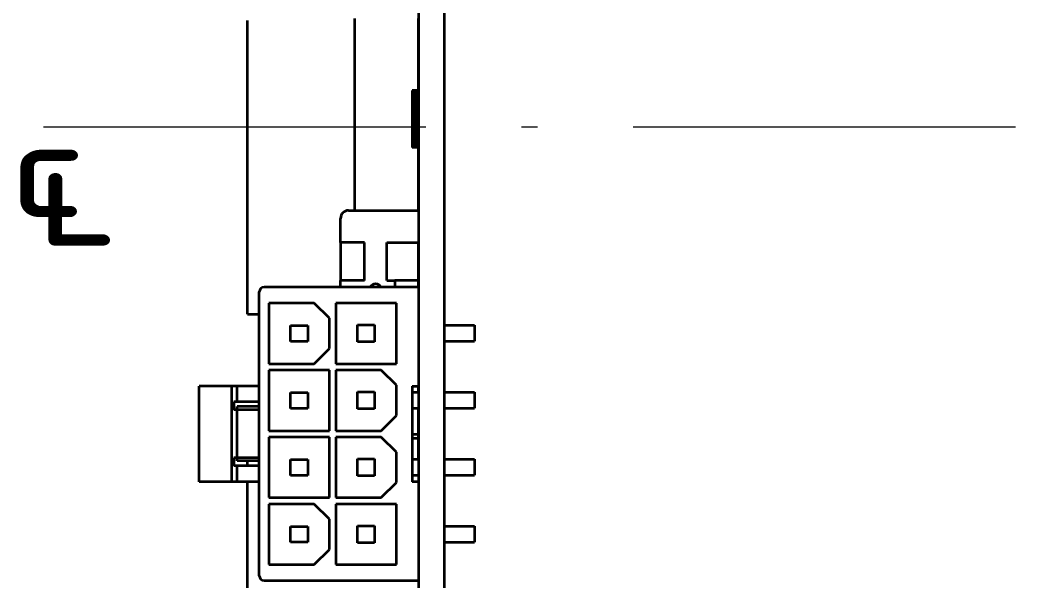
# Model space of a CAD drawing. Extents: x 23 to 417, y 3 to 294.
# Drawn here: x 179.66 to 211.71, y 110.83 to 128.4 of the extents above; entities that cross this region are included whole.
import ezdxf
from ezdxf.enums import TextEntityAlignment as Align

# ---------------------------------------------------------------- set-up
doc = ezdxf.new("R2010")
doc.units = 0
doc.linetypes.add('DASHDOT', pattern=[18.5, 12, -3, 0.5, -3])
doc.layers.get('0').update_dxf_attribs({"lineweight": 13})
doc.styles.add('GDT', font='gdt.shx')

# ---------------------------------------------------------------- blocks, each defined once
blk = doc.blocks.new('BLOCK3496')
at = {"color": 7, "lineweight": 13, "style": 'GDT'}
blk.add_text('q', height=7, dxfattribs=at).set_placement((-40, -7.7), (-34.867, -7.7), align=Align.FIT)
blk = doc.blocks.new('BLOCK3500')
at = {"color": 7, "lineweight": 35}
for p, q in [((-14.25, 48.3), (-14.25, -50.2)), ((-12.65, 48.3), (-12.65, -50.2))]:
    blk.add_line(p, q, dxfattribs=at)
at = {"color": 7, "lineweight": 35, "ltscale": 0.301}
blk.add_line((-18.25, -6.2), (-18.25, 5.84), dxfattribs=at)
at = {"color": 7, "lineweight": 35, "ltscale": 0.11277}
blk.add_line((-14.25, 1.329), (-14.25, 5.84), dxfattribs=at)
at = {"color": 7, "lineweight": 35, "ltscale": 0.460471}
blk.add_line((-25, -12.7), (-25, 5.719), dxfattribs=at)
at = {"color": 7, "lineweight": 35, "ltscale": 3.09e-05}
blk.add_line((-14.65, 1.329), (-14.65, 1.328), dxfattribs=at)
at = {"color": 7, "lineweight": 35, "ltscale": 0.01}
for p, q in [((-14.25, 1.329), (-14.65, 1.329)), ((-14.25, 1.329), (-14.65, 1.329)), ((-14.25, 1.328), (-14.65, 1.328)), ((-14.25, 1.324), (-14.65, 1.324)), ((-14.25, 1.318), (-14.65, 1.318)), ((-14.25, 1.309), (-14.65, 1.309)), ((-14.25, 1.298), (-14.65, 1.298)), ((-14.25, 1.285), (-14.65, 1.285)), ((-14.25, 1.269), (-14.65, 1.269)), ((-14.25, 1.25), (-14.65, 1.25)), ((-14.25, 1.229), (-14.65, 1.229)), ((-14.25, 1.206), (-14.65, 1.206)), ((-14.25, 1.181), (-14.65, 1.181)), ((-14.25, 1.153), (-14.65, 1.153)), ((-14.25, 1.124), (-14.65, 1.124)), ((-14.25, 1.093), (-14.65, 1.093)), ((-14.25, 1.061), (-14.65, 1.061)), ((-14.25, 1.026), (-14.65, 1.026)), ((-14.25, 0.99), (-14.65, 0.99)), ((-14.25, 0.952), (-14.65, 0.952)), ((-14.25, 0.912), (-14.65, 0.912)), ((-14.25, 0.871), (-14.65, 0.871)), ((-14.25, 0.828), (-14.65, 0.828)), ((-14.25, 0.785), (-14.65, 0.785)), ((-14.25, 0.741), (-14.65, 0.741)), ((-14.25, 0.696), (-14.65, 0.696)), ((-14.25, 0.652), (-14.65, 0.652)), ((-14.25, 0.606), (-14.65, 0.606)), ((-14.25, 0.56), (-14.65, 0.56)), ((-14.25, 0.514), (-14.65, 0.514)), ((-14.25, 0.467), (-14.65, 0.467)), ((-14.25, 0.419), (-14.65, 0.419)), ((-14.25, 0.374), (-14.65, 0.374)), ((-14.25, 0.33), (-14.65, 0.33)), ((-14.25, 0.287), (-14.65, 0.287)), ((-14.25, 0.244), (-14.65, 0.244)), ((-14.25, 0.203), (-14.65, 0.203)), ((-14.25, 0.162), (-14.65, 0.162)), ((-14.25, 0.122), (-14.65, 0.122)), ((-14.25, 0.082), (-14.65, 0.082)), ((-14.25, 0.044), (-14.65, 0.044)), ((-14.25, 0.006), (-14.65, 0.006)), ((-14.25, -0.03), (-14.65, -0.03)), ((-14.25, -0.065), (-14.65, -0.065)), ((-14.25, -0.099), (-14.65, -0.099)), ((-14.25, -0.13), (-14.65, -0.13)), ((-14.25, -0.161), (-14.65, -0.161)), ((-14.25, -0.19), (-14.65, -0.19)), ((-14.25, -0.217), (-14.65, -0.217)), ((-14.25, -0.243), (-14.65, -0.243)), ((-14.25, -0.267), (-14.65, -0.267)), ((-14.25, -0.29), (-14.65, -0.29)), ((-14.25, -0.306), (-14.65, -0.306)), ((-14.25, -0.325), (-14.65, -0.325)), ((-14.25, -0.347), (-14.65, -0.347)), ((-14.25, -0.372), (-14.65, -0.372)), ((-14.25, -0.4), (-14.65, -0.4)), ((-14.25, -0.431), (-14.65, -0.431)), ((-14.25, -0.465), (-14.65, -0.465)), ((-14.25, -0.503), (-14.65, -0.503)), ((-14.25, -0.543), (-14.65, -0.543)), ((-14.25, -0.587), (-14.65, -0.587)), ((-14.25, -0.633), (-14.65, -0.633)), ((-14.25, -0.682), (-14.65, -0.682)), ((-14.25, -0.733), (-14.65, -0.733)), ((-14.25, -0.786), (-14.65, -0.786)), ((-14.25, -0.841), (-14.65, -0.841)), ((-14.25, -0.899), (-14.65, -0.899)), ((-14.25, -0.958), (-14.65, -0.958)), ((-14.25, -1.021), (-14.65, -1.021)), ((-14.25, -1.085), (-14.65, -1.085)), ((-14.25, -1.152), (-14.65, -1.152)), ((-14.25, -1.242), (-14.65, -1.242)), ((-14.25, -1.329), (-14.65, -1.329)), ((-14.25, -1.414), (-14.65, -1.414)), ((-14.25, -1.496), (-14.65, -1.496)), ((-14.25, -1.575), (-14.65, -1.575)), ((-14.25, -1.651), (-14.65, -1.651)), ((-14.25, -1.725), (-14.65, -1.725)), ((-14.25, -1.796), (-14.65, -1.796)), ((-14.25, -1.864), (-14.65, -1.864)), ((-14.25, -1.929), (-14.65, -1.929)), ((-14.25, -1.989), (-14.65, -1.989)), ((-14.25, -2.043), (-14.65, -2.043)), ((-14.25, -2.091), (-14.65, -2.091)), ((-14.25, -2.133), (-14.65, -2.133)), ((-14.25, -2.168), (-14.65, -2.168)), ((-14.25, -2.196), (-14.65, -2.196)), ((-14.25, -2.219), (-14.65, -2.219)), ((-14.25, -2.235), (-14.65, -2.235)), ((-14.25, -2.244), (-14.65, -2.244)), ((-14.25, -2.247), (-14.65, -2.247)), ((-14.65, -17.216), (-14.25, -17.216)), ((-14.65, -17.6), (-14.25, -17.6)), ((-14.65, -17.6), (-14.25, -17.6)), ((-14.65, -18.6), (-14.25, -18.6)), ((-14.25, -20.25), (-14.65, -20.25)), ((-14.65, -21.8), (-14.25, -21.8)), ((-14.65, -21.8), (-14.25, -21.8)), ((-14.65, -22.8), (-14.25, -22.8)), ((-14.25, -23.216), (-14.65, -23.216))]:
    blk.add_line(p, q, dxfattribs=at)
at = {"color": 7, "lineweight": 35, "ltscale": 9.23e-05}
blk.add_line((-14.65, 1.328), (-14.65, 1.324), dxfattribs=at)
at = {"color": 7, "lineweight": 35, "ltscale": 0.00015335}
blk.add_line((-14.65, 1.324), (-14.65, 1.318), dxfattribs=at)
at = {"color": 7, "lineweight": 35, "ltscale": 0.00021515}
blk.add_line((-14.65, 1.318), (-14.65, 1.309), dxfattribs=at)
at = {"color": 7, "lineweight": 35, "ltscale": 0.00027695}
blk.add_line((-14.65, 1.309), (-14.65, 1.298), dxfattribs=at)
at = {"color": 7, "lineweight": 35, "ltscale": 0.000337975}
blk.add_line((-14.65, 1.298), (-14.65, 1.285), dxfattribs=at)
at = {"color": 7, "lineweight": 35, "ltscale": 0.0003998}
blk.add_line((-14.65, 1.285), (-14.65, 1.269), dxfattribs=at)
at = {"color": 7, "lineweight": 35, "ltscale": 0.0004608}
blk.add_line((-14.65, 1.269), (-14.65, 1.25), dxfattribs=at)
at = {"color": 7, "lineweight": 35, "ltscale": 0.000522625}
blk.add_line((-14.65, 1.25), (-14.65, 1.229), dxfattribs=at)
at = {"color": 7, "lineweight": 35, "ltscale": 0.000584025}
blk.add_line((-14.65, 1.229), (-14.65, 1.206), dxfattribs=at)
at = {"color": 7, "lineweight": 35, "ltscale": 0.00063705}
blk.add_line((-14.65, 1.206), (-14.65, 1.181), dxfattribs=at)
at = {"color": 7, "lineweight": 35, "ltscale": 0.000682075}
blk.add_line((-14.65, 1.181), (-14.65, 1.153), dxfattribs=at)
at = {"color": 7, "lineweight": 35, "ltscale": 0.0007267}
blk.add_line((-14.65, 1.153), (-14.65, 1.124), dxfattribs=at)
at = {"color": 7, "lineweight": 35, "ltscale": 0.000771325}
blk.add_line((-14.65, 1.124), (-14.65, 1.093), dxfattribs=at)
at = {"color": 7, "lineweight": 35, "ltscale": 0.00081635}
blk.add_line((-14.65, 1.093), (-14.65, 1.061), dxfattribs=at)
at = {"color": 7, "lineweight": 35, "ltscale": 0.000860975}
blk.add_line((-14.65, 1.061), (-14.65, 1.026), dxfattribs=at)
at = {"color": 7, "lineweight": 35, "ltscale": 0.0009056}
blk.add_line((-14.65, 1.026), (-14.65, 0.99), dxfattribs=at)
at = {"color": 7, "lineweight": 35, "ltscale": 0.000950625}
blk.add_line((-14.65, 0.99), (-14.65, 0.952), dxfattribs=at)
at = {"color": 7, "lineweight": 35, "ltscale": 0.00099525}
blk.add_line((-14.65, 0.952), (-14.65, 0.912), dxfattribs=at)
at = {"color": 7, "lineweight": 35, "ltscale": 0.00104}
blk.add_line((-14.65, 0.912), (-14.65, 0.871), dxfattribs=at)
at = {"color": 7, "lineweight": 35, "ltscale": 0.001069}
blk.add_line((-14.65, 0.871), (-14.65, 0.828), dxfattribs=at)
at = {"color": 7, "lineweight": 35, "ltscale": 0.001082}
blk.add_line((-14.65, 0.828), (-14.65, 0.785), dxfattribs=at)
at = {"color": 7, "lineweight": 35, "ltscale": 0.000906}
blk.add_line((-14.65, 0.785), (-14.65, 0.749), dxfattribs=at)
at = {"color": 7, "lineweight": 35, "ltscale": 0.001095}
blk.add_line((-14.65, 0.785), (-14.65, 0.741), dxfattribs=at)
at = {"color": 7, "lineweight": 35, "ltscale": 0.001109}
blk.add_line((-14.65, 0.741), (-14.65, 0.696), dxfattribs=at)
at = {"color": 7, "lineweight": 35, "ltscale": 0.001122}
blk.add_line((-14.65, 0.696), (-14.65, 0.652), dxfattribs=at)
at = {"color": 7, "lineweight": 35, "ltscale": 0.001134}
blk.add_line((-14.65, 0.652), (-14.65, 0.606), dxfattribs=at)
at = {"color": 7, "lineweight": 35, "ltscale": 0.001148}
blk.add_line((-14.65, 0.606), (-14.65, 0.56), dxfattribs=at)
at = {"color": 7, "lineweight": 35, "ltscale": 0.001161}
blk.add_line((-14.65, 0.56), (-14.65, 0.514), dxfattribs=at)
at = {"color": 7, "lineweight": 35, "ltscale": 0.001174}
blk.add_line((-14.65, 0.514), (-14.65, 0.467), dxfattribs=at)
at = {"color": 7, "lineweight": 35, "ltscale": 0.001187}
blk.add_line((-14.65, 0.467), (-14.65, 0.419), dxfattribs=at)
at = {"color": 7, "lineweight": 35, "ltscale": 0.001124}
blk.add_line((-14.65, 0.419), (-14.65, 0.374), dxfattribs=at)
at = {"color": 7, "lineweight": 35, "ltscale": 0.001104}
blk.add_line((-14.65, 0.374), (-14.65, 0.33), dxfattribs=at)
at = {"color": 7, "lineweight": 35, "ltscale": 0.001083}
blk.add_line((-14.65, 0.33), (-14.65, 0.287), dxfattribs=at)
at = {"color": 7, "lineweight": 35, "ltscale": 0.001063}
blk.add_line((-14.65, 0.287), (-14.65, 0.244), dxfattribs=at)
at = {"color": 7, "lineweight": 35, "ltscale": 0.001043}
blk.add_line((-14.65, 0.244), (-14.65, 0.203), dxfattribs=at)
at = {"color": 7, "lineweight": 35, "ltscale": 0.001022}
blk.add_line((-14.65, 0.203), (-14.65, 0.162), dxfattribs=at)
at = {"color": 7, "lineweight": 35, "ltscale": 0.001002}
blk.add_line((-14.65, 0.162), (-14.65, 0.122), dxfattribs=at)
at = {"color": 7, "lineweight": 35, "ltscale": 0.0009819}
blk.add_line((-14.65, 0.122), (-14.65, 0.082), dxfattribs=at)
at = {"color": 7, "lineweight": 35, "ltscale": 0.000961675}
blk.add_line((-14.65, 0.082), (-14.65, 0.044), dxfattribs=at)
at = {"color": 7, "lineweight": 35, "ltscale": 0.0009411}
blk.add_line((-14.65, 0.044), (-14.65, 0.006), dxfattribs=at)
at = {"color": 7, "lineweight": 35, "ltscale": 0.000912075}
blk.add_line((-14.65, 0.006), (-14.65, -0.03), dxfattribs=at)
at = {"color": 7, "lineweight": 35, "ltscale": 0.00087395}
blk.add_line((-14.65, -0.03), (-14.65, -0.065), dxfattribs=at)
at = {"color": 7, "lineweight": 35, "ltscale": 0.000835425}
blk.add_line((-14.65, -0.065), (-14.65, -0.099), dxfattribs=at)
at = {"color": 7, "lineweight": 35, "ltscale": 0.000797275}
blk.add_line((-14.65, -0.099), (-14.65, -0.13), dxfattribs=at)
at = {"color": 7, "lineweight": 35, "ltscale": 0.0007595}
blk.add_line((-14.65, -0.13), (-14.65, -0.161), dxfattribs=at)
at = {"color": 7, "lineweight": 35, "ltscale": 0.000720975}
blk.add_line((-14.65, -0.161), (-14.65, -0.19), dxfattribs=at)
at = {"color": 7, "lineweight": 35, "ltscale": 0.00068285}
blk.add_line((-14.65, -0.19), (-14.65, -0.217), dxfattribs=at)
at = {"color": 7, "lineweight": 35, "ltscale": 0.0006443}
blk.add_line((-14.65, -0.217), (-14.65, -0.243), dxfattribs=at)
at = {"color": 7, "lineweight": 35, "ltscale": 0.000606525}
blk.add_line((-14.65, -0.243), (-14.65, -0.267), dxfattribs=at)
at = {"color": 7, "lineweight": 35, "ltscale": 0.0005684}
blk.add_line((-14.65, -0.267), (-14.65, -0.29), dxfattribs=at)
at = {"color": 7, "lineweight": 35, "ltscale": 0.00039635}
blk.add_line((-14.65, -0.29), (-14.65, -0.306), dxfattribs=at)
at = {"color": 7, "lineweight": 35, "ltscale": 0.000473775}
blk.add_line((-14.65, -0.306), (-14.65, -0.325), dxfattribs=at)
at = {"color": 7, "lineweight": 35, "ltscale": 0.00055045}
blk.add_line((-14.65, -0.325), (-14.65, -0.347), dxfattribs=at)
at = {"color": 7, "lineweight": 35, "ltscale": 0.0006279}
blk.add_line((-14.65, -0.347), (-14.65, -0.372), dxfattribs=at)
at = {"color": 7, "lineweight": 35, "ltscale": 0.000704575}
blk.add_line((-14.65, -0.372), (-14.65, -0.4), dxfattribs=at)
at = {"color": 7, "lineweight": 35, "ltscale": 0.00078125}
blk.add_line((-14.65, -0.4), (-14.65, -0.431), dxfattribs=at)
at = {"color": 7, "lineweight": 35, "ltscale": 0.0008587}
blk.add_line((-14.65, -0.431), (-14.65, -0.465), dxfattribs=at)
at = {"color": 7, "lineweight": 35, "ltscale": 0.00093575}
blk.add_line((-14.65, -0.465), (-14.65, -0.503), dxfattribs=at)
at = {"color": 7, "lineweight": 35, "ltscale": 0.001012}
blk.add_line((-14.65, -0.503), (-14.65, -0.543), dxfattribs=at)
at = {"color": 7, "lineweight": 35, "ltscale": 0.001089}
blk.add_line((-14.65, -0.543), (-14.65, -0.587), dxfattribs=at)
at = {"color": 7, "lineweight": 35, "ltscale": 0.001157}
blk.add_line((-14.65, -0.587), (-14.65, -0.633), dxfattribs=at)
at = {"color": 7, "lineweight": 35, "ltscale": 0.001213}
blk.add_line((-14.65, -0.633), (-14.65, -0.682), dxfattribs=at)
at = {"color": 7, "lineweight": 35, "ltscale": 0.00127}
blk.add_line((-14.65, -0.682), (-14.65, -0.733), dxfattribs=at)
at = {"color": 7, "lineweight": 35, "ltscale": 0.001326}
blk.add_line((-14.65, -0.733), (-14.65, -0.786), dxfattribs=at)
at = {"color": 7, "lineweight": 35, "ltscale": 0.001383}
blk.add_line((-14.65, -0.786), (-14.65, -0.841), dxfattribs=at)
at = {"color": 7, "lineweight": 35, "ltscale": 0.00144}
blk.add_line((-14.65, -0.841), (-14.65, -0.899), dxfattribs=at)
at = {"color": 7, "lineweight": 35, "ltscale": 0.001496}
blk.add_line((-14.65, -0.899), (-14.65, -0.958), dxfattribs=at)
at = {"color": 7, "lineweight": 35, "ltscale": 0.001553}
blk.add_line((-14.65, -0.958), (-14.65, -1.021), dxfattribs=at)
at = {"color": 7, "lineweight": 35, "ltscale": 0.00161}
blk.add_line((-14.65, -1.021), (-14.65, -1.085), dxfattribs=at)
at = {"color": 7, "lineweight": 35, "ltscale": 0.001667}
blk.add_line((-14.65, -1.085), (-14.65, -1.152), dxfattribs=at)
at = {"color": 7, "lineweight": 35, "ltscale": 0.002257}
blk.add_line((-14.65, -1.152), (-14.65, -1.242), dxfattribs=at)
at = {"color": 7, "lineweight": 35, "ltscale": 0.002187}
blk.add_line((-14.65, -1.242), (-14.65, -1.329), dxfattribs=at)
at = {"color": 7, "lineweight": 35, "ltscale": 0.002118}
blk.add_line((-14.65, -1.329), (-14.65, -1.414), dxfattribs=at)
at = {"color": 7, "lineweight": 35, "ltscale": 0.002047}
blk.add_line((-14.65, -1.414), (-14.65, -1.496), dxfattribs=at)
at = {"color": 7, "lineweight": 35, "ltscale": 0.001978}
blk.add_line((-14.65, -1.496), (-14.65, -1.575), dxfattribs=at)
at = {"color": 7, "lineweight": 35, "ltscale": 0.001908}
blk.add_line((-14.65, -1.575), (-14.65, -1.651), dxfattribs=at)
at = {"color": 7, "lineweight": 35, "ltscale": 0.001838}
blk.add_line((-14.65, -1.651), (-14.65, -1.725), dxfattribs=at)
at = {"color": 7, "lineweight": 35, "ltscale": 0.001768}
blk.add_line((-14.65, -1.725), (-14.65, -1.796), dxfattribs=at)
at = {"color": 7, "lineweight": 35, "ltscale": 0.001698}
blk.add_line((-14.65, -1.796), (-14.65, -1.864), dxfattribs=at)
at = {"color": 7, "lineweight": 35, "ltscale": 0.001629}
blk.add_line((-14.65, -1.864), (-14.65, -1.929), dxfattribs=at)
at = {"color": 7, "lineweight": 35, "ltscale": 0.001514}
blk.add_line((-14.65, -1.929), (-14.65, -1.989), dxfattribs=at)
at = {"color": 7, "lineweight": 35, "ltscale": 0.001355}
blk.add_line((-14.65, -1.989), (-14.65, -2.043), dxfattribs=at)
at = {"color": 7, "lineweight": 35, "ltscale": 0.001195}
blk.add_line((-14.65, -2.043), (-14.65, -2.091), dxfattribs=at)
at = {"color": 7, "lineweight": 35, "ltscale": 0.001036}
blk.add_line((-14.65, -2.091), (-14.65, -2.133), dxfattribs=at)
at = {"color": 7, "lineweight": 35, "ltscale": 0.000876625}
blk.add_line((-14.65, -2.133), (-14.65, -2.168), dxfattribs=at)
at = {"color": 7, "lineweight": 35, "ltscale": 0.00071715}
blk.add_line((-14.65, -2.168), (-14.65, -2.196), dxfattribs=at)
at = {"color": 7, "lineweight": 35, "ltscale": 0.000557725}
blk.add_line((-14.65, -2.196), (-14.65, -2.219), dxfattribs=at)
at = {"color": 7, "lineweight": 35, "ltscale": 0.000398625}
blk.add_line((-14.65, -2.219), (-14.65, -2.235), dxfattribs=at)
at = {"color": 7, "lineweight": 35, "ltscale": 0.0002388}
blk.add_line((-14.65, -2.235), (-14.65, -2.244), dxfattribs=at)
at = {"color": 7, "lineweight": 35, "ltscale": 7.9725e-05}
blk.add_line((-14.65, -2.244), (-14.65, -2.247), dxfattribs=at)
at = {"color": 7, "lineweight": 35, "ltscale": 0.098879}
blk.add_line((-14.25, -6.2), (-14.25, -2.245), dxfattribs=at)
at = {"color": 7, "lineweight": 35, "ltscale": 0.11}
blk.add_line((-18.65, -6.2), (-14.25, -6.2), dxfattribs=at)
at = {"color": 7, "lineweight": 35, "ltscale": 0.05}
for p in [(-14.25, -6.2), (-16.25, -8.2)]:
    blk.add_line(p, (-14.25, -8.2), dxfattribs=at)
at = {"color": 7, "lineweight": 35, "ltscale": 0.0375}
for p, q in [((-19.15, -8.2), (-19.15, -6.7)), ((-17.65, -8.2), (-19.15, -8.2)), ((-17.65, -10.6), (-19.15, -10.6)), ((-14.25, -10.6), (-15.75, -10.6))]:
    blk.add_line(p, q, dxfattribs=at)
at = {"color": 7, "lineweight": 35, "ltscale": 0.06}
for p, q in [((-19.15, -8.2), (-19.15, -10.6)), ((-17.65, -10.6), (-17.65, -8.2)), ((-16.25, -10.6), (-16.25, -8.2)), ((-14.25, -10.6), (-14.25, -8.2))]:
    blk.add_line(p, q, dxfattribs=at)
at = {"color": 7, "lineweight": 35, "ltscale": 0.010349}
for p, q in [((-19.15, -11.014), (-19.15, -10.6)), ((-15.75, -10.6), (-15.75, -11.014)), ((-14.25, -11.014), (-14.25, -10.6))]:
    blk.add_line(p, q, dxfattribs=at)
at = {"color": 7, "lineweight": 35, "ltscale": 0.0125}
for p, q in [((-16.25, -10.6), (-15.75, -10.6)), ((-25.857, -18.214), (-25.857, -18.714)), ((-25.857, -21.714), (-25.857, -22.214))]:
    blk.add_line(p, q, dxfattribs=at)
at = {"color": 7, "lineweight": 35, "ltscale": 0.445}
blk.add_line((-24.25, -29.114), (-24.25, -11.314), dxfattribs=at)
at = {"color": 7, "lineweight": 35, "ltscale": 0.2425}
for p, q in [((-14.25, -11.014), (-23.95, -11.014)), ((-23.95, -29.414), (-14.25, -29.414))]:
    blk.add_line(p, q, dxfattribs=at)
at = {"color": 7, "lineweight": 35, "ltscale": 0.137848}
blk.add_line((-24.25, -17.214), (-24.25, -11.7), dxfattribs=at)
at = {"color": 7, "lineweight": 35, "ltscale": 0.07125}
for p, q in [((-20.8, -12.014), (-23.65, -12.014)), ((-23.65, -15.814), (-20.8, -15.814)), ((-16.6, -16.214), (-19.45, -16.214)), ((-19.45, -20.014), (-16.6, -20.014)), ((-16.6, -20.414), (-19.45, -20.414)), ((-19.45, -24.214), (-16.6, -24.214)), ((-20.8, -24.614), (-23.65, -24.614)), ((-23.65, -28.414), (-20.8, -28.414))]:
    blk.add_line(p, q, dxfattribs=at)
at = {"color": 7, "lineweight": 35, "ltscale": 0.095}
for p, q in [((-23.65, -12.014), (-23.65, -15.814)), ((-19.45, -12.014), (-19.45, -15.814)), ((-15.65, -12.014), (-19.45, -12.014)), ((-15.65, -15.814), (-15.65, -12.014)), ((-19.45, -15.814), (-15.65, -15.814)), ((-23.65, -16.214), (-23.65, -20.014)), ((-19.85, -16.214), (-23.65, -16.214)), ((-19.85, -20.014), (-19.85, -16.214)), ((-19.45, -16.214), (-19.45, -20.014)), ((-23.65, -20.014), (-19.85, -20.014)), ((-19.85, -20.414), (-23.65, -20.414)), ((-23.65, -20.414), (-23.65, -24.214)), ((-19.85, -24.214), (-19.85, -20.414)), ((-19.45, -20.414), (-19.45, -24.214)), ((-23.65, -24.214), (-19.85, -24.214)), ((-23.65, -24.614), (-23.65, -28.414)), ((-15.65, -24.614), (-19.45, -24.614)), ((-19.45, -24.614), (-19.45, -28.414)), ((-15.65, -28.414), (-15.65, -24.614)), ((-19.45, -28.414), (-15.65, -28.414))]:
    blk.add_line(p, q, dxfattribs=at)
at = {"color": 7, "lineweight": 35, "ltscale": 0.033588}
for p, q in [((-19.85, -12.964), (-20.8, -12.014)), ((-20.8, -15.814), (-19.85, -14.864)), ((-15.65, -17.164), (-16.6, -16.214)), ((-16.6, -20.014), (-15.65, -19.064)), ((-15.65, -21.364), (-16.6, -20.414)), ((-16.6, -24.214), (-15.65, -23.264)), ((-19.85, -25.564), (-20.8, -24.614)), ((-20.8, -28.414), (-19.85, -27.464))]:
    blk.add_line(p, q, dxfattribs=at)
at = {"color": 7, "lineweight": 35, "ltscale": 0.018753}
blk.add_line((-25, -12.7), (-24.25, -12.7), dxfattribs=at)
at = {"color": 7, "lineweight": 35, "ltscale": 0.02675}
for p, q in [((-22.285, -13.414), (-21.215, -13.414)), ((-18.085, -13.379), (-17.015, -13.379)), ((-18.085, -14.449), (-18.085, -13.379)), ((-17.015, -13.379), (-17.015, -14.449)), ((-21.215, -14.414), (-22.285, -14.414)), ((-17.015, -14.449), (-18.085, -14.449)), ((-22.285, -17.614), (-21.215, -17.614)), ((-18.085, -17.579), (-17.015, -17.579)), ((-18.085, -18.649), (-18.085, -17.579)), ((-17.015, -17.579), (-17.015, -18.649)), ((-21.215, -18.614), (-22.285, -18.614)), ((-17.015, -18.649), (-18.085, -18.649)), ((-18.085, -21.779), (-17.015, -21.779)), ((-18.085, -22.849), (-18.085, -21.779)), ((-17.015, -21.779), (-17.015, -22.849)), ((-22.285, -21.814), (-21.215, -21.814)), ((-21.215, -22.814), (-22.285, -22.814)), ((-17.015, -22.849), (-18.085, -22.849)), ((-22.285, -26.014), (-21.215, -26.014)), ((-18.085, -27.049), (-18.085, -25.979)), ((-18.085, -25.979), (-17.015, -25.979)), ((-17.015, -25.979), (-17.015, -27.049)), ((-21.215, -27.014), (-22.285, -27.014)), ((-17.015, -27.049), (-18.085, -27.049))]:
    blk.add_line(p, q, dxfattribs=at)
at = {"color": 7, "lineweight": 35, "ltscale": 0.025}
for p, q in [((-22.285, -14.414), (-22.285, -13.414)), ((-21.215, -13.414), (-21.215, -14.414)), ((-10.75, -13.4), (-10.75, -14.4)), ((-25.65, -18.214), (-25.65, -17.214)), ((-24.25, -18.214), (-24.25, -17.214)), ((-22.285, -18.614), (-22.285, -17.614)), ((-21.215, -17.614), (-21.215, -18.614)), ((-10.75, -17.6), (-10.75, -18.6)), ((-25.65, -23.214), (-25.65, -22.214)), ((-24.25, -23.214), (-24.25, -22.214)), ((-22.285, -22.814), (-22.285, -21.814)), ((-21.215, -21.814), (-21.215, -22.814)), ((-10.75, -21.8), (-10.75, -22.8)), ((-22.285, -27.014), (-22.285, -26.014)), ((-21.215, -26.014), (-21.215, -27.014)), ((-10.75, -26), (-10.75, -27))]:
    blk.add_line(p, q, dxfattribs=at)
at = {"color": 7, "lineweight": 35, "ltscale": 0.0475}
for p, q in [((-19.85, -14.864), (-19.85, -12.964)), ((-15.65, -19.064), (-15.65, -17.164)), ((-15.65, -23.264), (-15.65, -21.364)), ((-19.85, -27.464), (-19.85, -25.564))]:
    blk.add_line(p, q, dxfattribs=at)
at = {"color": 7, "lineweight": 35, "ltscale": 0.047499}
for p, q in [((-12.65, -13.4), (-10.75, -13.4)), ((-12.65, -13.4), (-10.75, -13.4)), ((-12.65, -14.4), (-10.75, -14.4)), ((-12.65, -17.6), (-10.75, -17.6)), ((-12.65, -17.6), (-10.75, -17.6)), ((-12.65, -18.6), (-10.75, -18.6)), ((-12.65, -21.8), (-10.75, -21.8)), ((-12.65, -21.8), (-10.75, -21.8)), ((-12.65, -22.8), (-10.75, -22.8)), ((-12.65, -26), (-10.75, -26)), ((-12.65, -26), (-10.75, -26)), ((-12.65, -27), (-10.75, -27))]:
    blk.add_line(p, q, dxfattribs=at)
at = {"color": 7, "lineweight": 35, "ltscale": 0.05121}
for p, q in [((-25.975, -17.214), (-28.023, -17.214)), ((-25.975, -23.214), (-28.023, -23.214))]:
    blk.add_line(p, q, dxfattribs=at)
at = {"color": 7, "lineweight": 35, "ltscale": 0.15}
for p, q in [((-28.023, -23.214), (-28.023, -17.214)), ((-25.975, -23.214), (-25.975, -17.214)), ((-14.65, -17.216), (-14.65, -23.216))]:
    blk.add_line(p, q, dxfattribs=at)
at = {"color": 7, "lineweight": 35, "ltscale": 0.008115}
for p, q in [((-25.65, -17.214), (-25.975, -17.214)), ((-25.65, -23.214), (-25.975, -23.214))]:
    blk.add_line(p, q, dxfattribs=at)
at = {"color": 7, "lineweight": 35, "ltscale": 0.035}
for p, q in [((-24.25, -17.214), (-25.65, -17.214)), ((-24.25, -18.214), (-25.65, -18.214)), ((-24.25, -18.5), (-25.65, -18.5)), ((-24.25, -18.714), (-25.65, -18.714)), ((-24.25, -21.714), (-25.65, -21.714)), ((-24.25, -21.9), (-25.65, -21.9)), ((-24.25, -22.214), (-25.65, -22.214)), ((-24.25, -23.214), (-25.65, -23.214))]:
    blk.add_line(p, q, dxfattribs=at)
at = {"color": 7, "lineweight": 35, "ltscale": 0.009601}
blk.add_line((-14.25, -17.6), (-14.25, -17.216), dxfattribs=at)
at = {"color": 7, "lineweight": 35, "ltscale": 0.005173}
for p, q in [((-25.65, -18.214), (-25.857, -18.214)), ((-25.65, -18.714), (-25.857, -18.714)), ((-25.65, -21.714), (-25.857, -21.714)), ((-25.65, -22.214), (-25.857, -22.214))]:
    blk.add_line(p, q, dxfattribs=at)
at = {"color": 7, "lineweight": 35, "ltscale": 0.005348}
for p, q in [((-25.65, -18.714), (-25.65, -18.5)), ((-24.25, -18.714), (-24.25, -18.5))]:
    blk.add_line(p, q, dxfattribs=at)
at = {"color": 7, "lineweight": 35, "ltscale": 0.007152}
blk.add_line((-24.25, -18.5), (-24.25, -18.214), dxfattribs=at)
at = {"color": 7, "lineweight": 35, "ltscale": 0.075}
for p, q in [((-25.65, -21.714), (-25.65, -18.714)), ((-24.25, -21.714), (-24.25, -18.714))]:
    blk.add_line(p, q, dxfattribs=at)
at = {"color": 7, "lineweight": 35, "ltscale": 0.04125}
blk.add_line((-14.25, -20.25), (-14.25, -18.6), dxfattribs=at)
at = {"color": 7, "lineweight": 35, "ltscale": 0.009999}
blk.add_line((-14.25, -20.5), (-14.65, -20.5), dxfattribs=at)
at = {"color": 7, "lineweight": 35, "ltscale": 0.00625}
blk.add_line((-14.25, -20.5), (-14.25, -20.25), dxfattribs=at)
at = {"color": 7, "lineweight": 35, "ltscale": 0.0325}
blk.add_line((-14.25, -21.8), (-14.25, -20.5), dxfattribs=at)
at = {"color": 7, "lineweight": 35, "ltscale": 0.004652}
for p, q in [((-25.65, -21.9), (-25.65, -21.714)), ((-24.25, -21.9), (-24.25, -21.714))]:
    blk.add_line(p, q, dxfattribs=at)
at = {"color": 7, "lineweight": 35, "ltscale": 0.007848}
for p, q in [((-25, -22.214), (-25, -21.9)), ((-24.25, -22.214), (-24.25, -21.9))]:
    blk.add_line(p, q, dxfattribs=at)
at = {"color": 7, "lineweight": 35, "ltscale": 0.42465}
blk.add_line((-25, -40.2), (-25, -23.214), dxfattribs=at)
at = {"color": 7, "lineweight": 35, "ltscale": 0.137152}
blk.add_line((-24.25, -28.7), (-24.25, -23.214), dxfattribs=at)
at = {"color": 7, "lineweight": 35}
for centre, radius, start, end in [((-18.65, -6.7), 0.5, 90, 180), ((-16.95, -11.2), 0.4, 27.71963, 152.28037), ((-23.95, -11.314), 0.3, 90, 180), ((-23.95, -29.114), 0.3, 180, 270)]:
    blk.add_arc(centre, radius, start, end, dxfattribs=at)

msp = doc.modelspace()

# ---------------------------------------------------------------- linework, layer by layer
at = {"color": 7, "linetype": 'DASHDOT', "lineweight": 13}
msp.add_line((180.3901, 125.0626), (211.7099, 125.0626), dxfattribs=at)

# ---------------------------------------------------------------- block references
at = {"lineweight": 0, "xscale": 0.5, "yscale": 0.5, "zscale": 0.5}
for name in ['BLOCK3500', 'BLOCK3496']:
    msp.add_blockref(name, (199.2864, 125.5377), dxfattribs=at)

doc.saveas('drawing.dxf')
